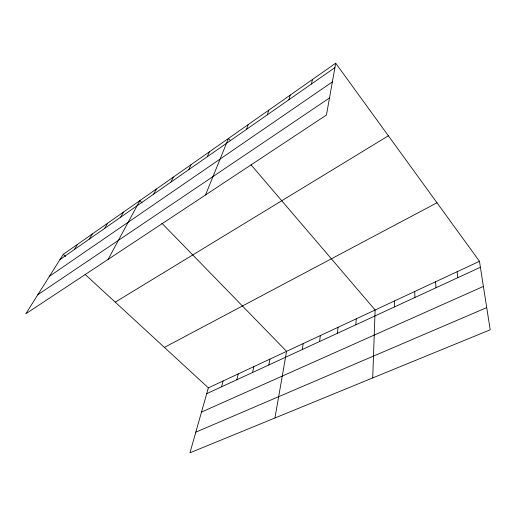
<?xml version="1.0" encoding="UTF-8"?>
<svg xmlns="http://www.w3.org/2000/svg" width="516" height="516" viewBox="0 0 516 516"><rect width="100%" height="100%" fill="white"/><g stroke="black" fill="none" stroke-linecap="round" stroke-linejoin="round"><path stroke-width="0.77" d="M394.585 306.885L394.598 300.905M372.72 377.931L375.119 310L251.021 164.791M355.872 324.764L356.272 318.804M337.445 333.278L338.019 327.325M319.598 341.521L320.333 335.581M302.305 349.506L303.195 343.585M274.931 417.992L286.58 351.344L161.889 223.247M335.703 63.197L326.454 115.016L25.8 313.799L63.281 254.33L335.703 63.197L479.461 261.283L490.2 329.801L189.953 452.803L208.361 387.864L479.461 261.283M268.804 364.986L269.971 359.097M252.569 372.481L253.872 366.618M311.425 84.018L312.496 79.477M236.825 379.757L238.25 373.907M221.551 386.813L223.086 380.989M288.895 99.743L290.224 95.099M267.269 114.849L268.836 110.108M246.48 129.355L248.267 124.537M205.497 194.99L228.485 138.423L230.523 140.81M207.264 156.741L209.438 151.781M188.746 169.667L191.088 164.662M170.899 182.129L173.395 177.072M153.684 194.145L156.329 189.05M108.108 259.38L139.855 200.608L142.055 202.872M120.563 217.275L123.466 212.108M104.625 228.401L107.638 223.209M89.236 239.147L92.351 233.935M74.362 249.538L77.574 244.3M59.979 259.574L334.91 67.615M49.42 276.331L332.356 81.928M37.823 294.726L329.492 97.982M115.236 302.15L388.393 135.805M164.391 347.397L436.994 202.769M206.716 393.663L480.396 267.249M201.498 412.084L483.402 286.406M195.803 432.163L486.723 307.613M63.281 254.33L65.584 256.446M85.14 274.447L208.361 387.864M457.131 271.706L457.802 277.685M435.568 281.775L435.994 287.754M414.735 291.501L414.935 297.487"/></g></svg>
